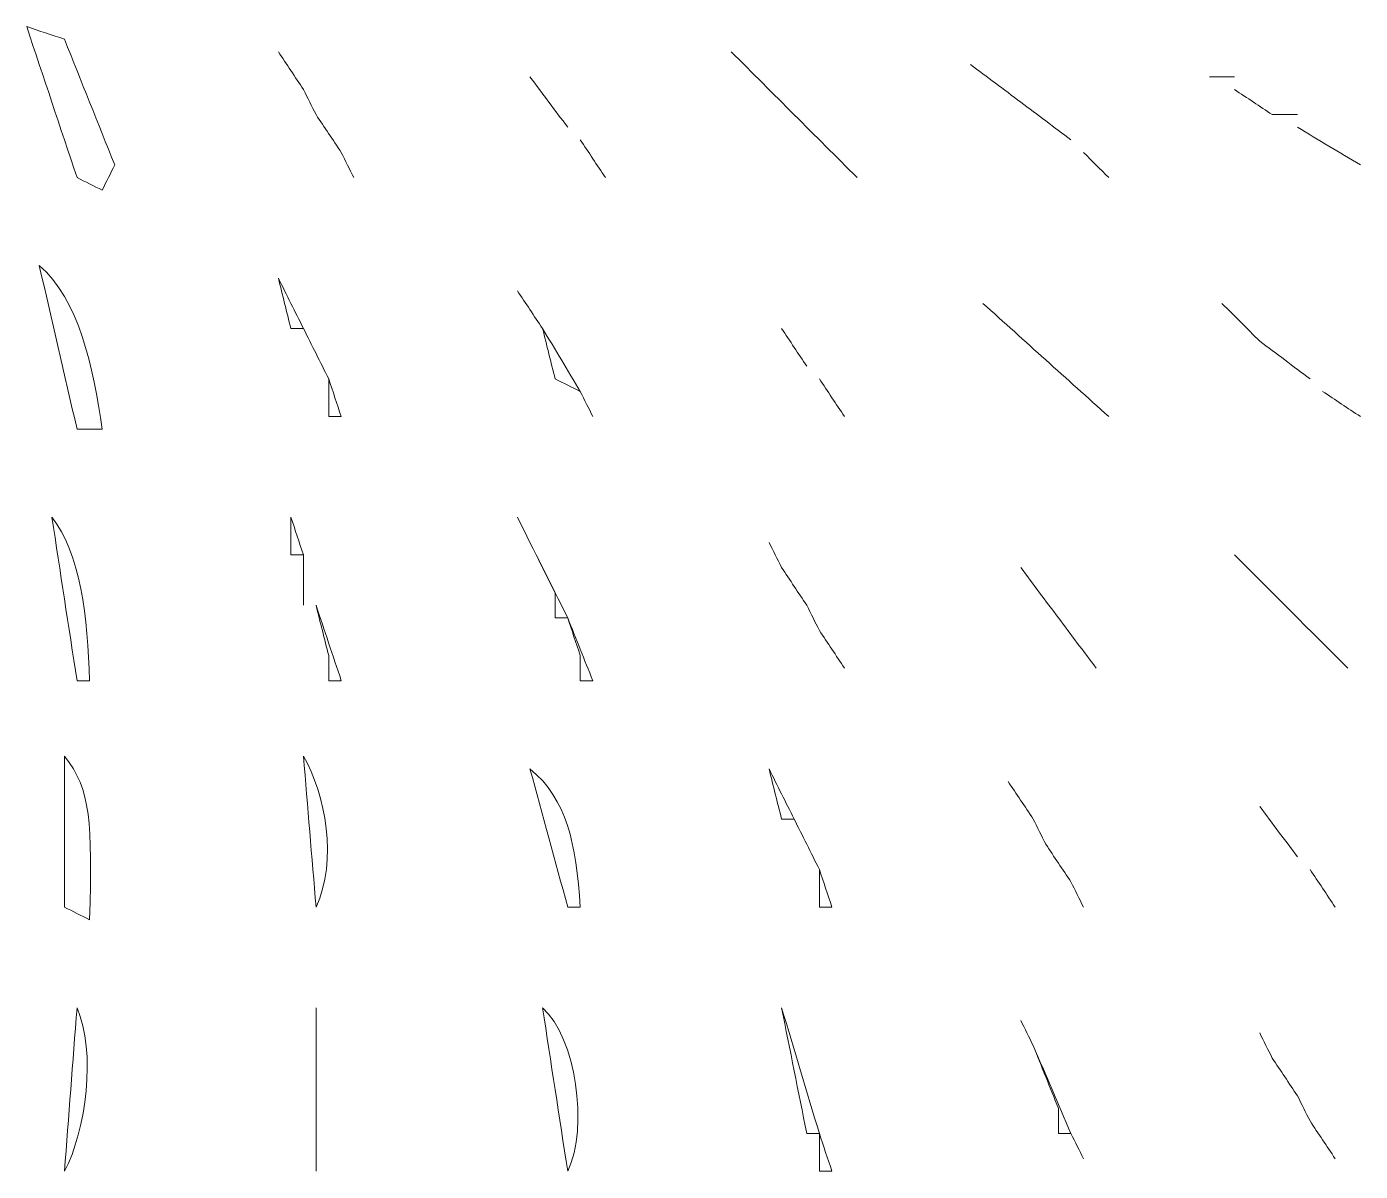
# Model space of a CAD drawing. Extents: x 69 to 542, y -750 to -43.
# Drawn here: x 435.9 to 541.9, y -670.3 to -579.3 of the extents above; entities that cross this region are included whole.
import ezdxf

# ---------------------------------------------------------------- set-up
doc = ezdxf.new("R2010")
doc.units = 0
doc.header["$MEASUREMENT"] = 0
doc.layers.add('Layer 1', color=7, linetype='Continuous', lineweight=0)

msp = doc.modelspace()

# ---------------------------------------------------------------- linework, layer by layer
at = {"layer": 'Layer 1', "color": 240, "lineweight": 18, "true_color": 0xed1c24}
for points, knots in [([(435.94, -579.33), (436.94, -579.67), (437.94, -580), (438.94, -580.33), (440.27, -583.67), (441.6, -587), (442.94, -590.33), (442.6, -591), (442.27, -591.67), (441.94, -592.33), (441.27, -592), (440.6, -591.67), (439.94, -591.33), (438.6, -587.33), (437.27, -583.33), (435.94, -579.33)], [0, 0, 0, 0, 1, 1, 1, 2, 2, 2, 3, 3, 3, 4, 4, 4, 5, 5, 5, 5]), ([(435.94, -579.33), (436.94, -579.67), (437.94, -580), (438.94, -580.33), (440.27, -583.67), (441.6, -587), (442.94, -590.33), (442.6, -591), (442.27, -591.67), (441.94, -592.33), (441.27, -592), (440.6, -591.67), (439.94, -591.33), (438.6, -587.33), (437.27, -583.33), (435.94, -579.33)], [0, 0, 0, 0, 1, 1, 1, 2, 2, 2, 3, 3, 3, 4, 4, 4, 5, 5, 5, 5]), ([(435.94, -579.33), (436.94, -579.67), (437.94, -580), (438.94, -580.33), (440.27, -583.67), (441.6, -587), (442.94, -590.33), (442.6, -591), (442.27, -591.67), (441.94, -592.33), (441.27, -592), (440.6, -591.67), (439.94, -591.33), (438.6, -587.33), (437.27, -583.33), (435.94, -579.33)], [0, 0, 0, 0, 1, 1, 1, 2, 2, 2, 3, 3, 3, 4, 4, 4, 5, 5, 5, 5]), ([(455.94, -581.33), (456.6, -582.33), (457.27, -583.33), (457.94, -584.33), (457.27, -583.33), (456.6, -582.33), (455.94, -581.33)], [0, 0, 0, 0, 1, 1, 1, 2, 2, 2, 2]), ([(455.94, -581.33), (456.6, -582.33), (457.27, -583.33), (457.94, -584.33), (457.27, -583.33), (456.6, -582.33), (455.94, -581.33)], [0, 0, 0, 0, 1, 1, 1, 2, 2, 2, 2]), ([(455.94, -581.33), (456.6, -582.33), (457.27, -583.33), (457.94, -584.33), (457.27, -583.33), (456.6, -582.33), (455.94, -581.33)], [0, 0, 0, 0, 1, 1, 1, 2, 2, 2, 2]), ([(491.94, -581.33), (495.27, -584.67), (498.6, -588), (501.94, -591.33), (498.6, -588), (495.27, -584.67), (491.94, -581.33)], [0, 0, 0, 0, 1, 1, 1, 2, 2, 2, 2]), ([(491.94, -581.33), (495.27, -584.67), (498.6, -588), (501.94, -591.33), (498.6, -588), (495.27, -584.67), (491.94, -581.33)], [0, 0, 0, 0, 1, 1, 1, 2, 2, 2, 2]), ([(491.94, -581.33), (495.27, -584.67), (498.6, -588), (501.94, -591.33), (498.6, -588), (495.27, -584.67), (491.94, -581.33)], [0, 0, 0, 0, 1, 1, 1, 2, 2, 2, 2]), ([(510.94, -582.33), (512.27, -583.33), (513.6, -584.33), (514.94, -585.33), (513.6, -584.33), (512.27, -583.33), (510.94, -582.33)], [0, 0, 0, 0, 1, 1, 1, 2, 2, 2, 2]), ([(510.94, -582.33), (512.27, -583.33), (513.6, -584.33), (514.94, -585.33), (513.6, -584.33), (512.27, -583.33), (510.94, -582.33)], [0, 0, 0, 0, 1, 1, 1, 2, 2, 2, 2]), ([(510.94, -582.33), (512.27, -583.33), (513.6, -584.33), (514.94, -585.33), (513.6, -584.33), (512.27, -583.33), (510.94, -582.33)], [0, 0, 0, 0, 1, 1, 1, 2, 2, 2, 2]), ([(475.94, -583.33), (476.94, -584.67), (477.94, -586), (478.94, -587.33), (477.94, -586), (476.94, -584.67), (475.94, -583.33)], [0, 0, 0, 0, 1, 1, 1, 2, 2, 2, 2]), ([(475.94, -583.33), (476.94, -584.67), (477.94, -586), (478.94, -587.33), (477.94, -586), (476.94, -584.67), (475.94, -583.33)], [0, 0, 0, 0, 1, 1, 1, 2, 2, 2, 2]), ([(475.94, -583.33), (476.94, -584.67), (477.94, -586), (478.94, -587.33), (477.94, -586), (476.94, -584.67), (475.94, -583.33)], [0, 0, 0, 0, 1, 1, 1, 2, 2, 2, 2]), ([(529.94, -583.33), (530.6, -583.33), (531.27, -583.33), (531.94, -583.33), (531.27, -583.33), (530.6, -583.33), (529.94, -583.33)], [0, 0, 0, 0, 1, 1, 1, 2, 2, 2, 2]), ([(529.94, -583.33), (530.6, -583.33), (531.27, -583.33), (531.94, -583.33), (531.27, -583.33), (530.6, -583.33), (529.94, -583.33)], [0, 0, 0, 0, 1, 1, 1, 2, 2, 2, 2]), ([(529.94, -583.33), (530.6, -583.33), (531.27, -583.33), (531.94, -583.33), (531.27, -583.33), (530.6, -583.33), (529.94, -583.33)], [0, 0, 0, 0, 1, 1, 1, 2, 2, 2, 2]), ([(457.94, -584.33), (458.27, -585), (458.6, -585.67), (458.94, -586.33), (458.6, -585.67), (458.27, -585), (457.94, -584.33)], [0, 0, 0, 0, 1, 1, 1, 2, 2, 2, 2]), ([(457.94, -584.33), (458.27, -585), (458.6, -585.67), (458.94, -586.33), (458.6, -585.67), (458.27, -585), (457.94, -584.33)], [0, 0, 0, 0, 1, 1, 1, 2, 2, 2, 2]), ([(457.94, -584.33), (458.27, -585), (458.6, -585.67), (458.94, -586.33), (458.6, -585.67), (458.27, -585), (457.94, -584.33)], [0, 0, 0, 0, 1, 1, 1, 2, 2, 2, 2]), ([(531.94, -584.33), (532.94, -585), (533.94, -585.67), (534.94, -586.33), (533.94, -585.67), (532.94, -585), (531.94, -584.33)], [0, 0, 0, 0, 1, 1, 1, 2, 2, 2, 2]), ([(531.94, -584.33), (532.94, -585), (533.94, -585.67), (534.94, -586.33), (533.94, -585.67), (532.94, -585), (531.94, -584.33)], [0, 0, 0, 0, 1, 1, 1, 2, 2, 2, 2]), ([(531.94, -584.33), (532.94, -585), (533.94, -585.67), (534.94, -586.33), (533.94, -585.67), (532.94, -585), (531.94, -584.33)], [0, 0, 0, 0, 1, 1, 1, 2, 2, 2, 2]), ([(514.94, -585.33), (516.27, -586.33), (517.6, -587.33), (518.94, -588.33), (517.6, -587.33), (516.27, -586.33), (514.94, -585.33)], [0, 0, 0, 0, 1, 1, 1, 2, 2, 2, 2]), ([(514.94, -585.33), (516.27, -586.33), (517.6, -587.33), (518.94, -588.33), (517.6, -587.33), (516.27, -586.33), (514.94, -585.33)], [0, 0, 0, 0, 1, 1, 1, 2, 2, 2, 2]), ([(514.94, -585.33), (516.27, -586.33), (517.6, -587.33), (518.94, -588.33), (517.6, -587.33), (516.27, -586.33), (514.94, -585.33)], [0, 0, 0, 0, 1, 1, 1, 2, 2, 2, 2]), ([(458.94, -586.33), (459.6, -587.33), (460.27, -588.33), (460.94, -589.33), (460.27, -588.33), (459.6, -587.33), (458.94, -586.33)], [0, 0, 0, 0, 1, 1, 1, 2, 2, 2, 2]), ([(458.94, -586.33), (459.6, -587.33), (460.27, -588.33), (460.94, -589.33), (460.27, -588.33), (459.6, -587.33), (458.94, -586.33)], [0, 0, 0, 0, 1, 1, 1, 2, 2, 2, 2]), ([(458.94, -586.33), (459.6, -587.33), (460.27, -588.33), (460.94, -589.33), (460.27, -588.33), (459.6, -587.33), (458.94, -586.33)], [0, 0, 0, 0, 1, 1, 1, 2, 2, 2, 2]), ([(534.94, -586.33), (535.6, -586.33), (536.27, -586.33), (536.94, -586.33), (536.27, -586.33), (535.6, -586.33), (534.94, -586.33)], [0, 0, 0, 0, 1, 1, 1, 2, 2, 2, 2]), ([(534.94, -586.33), (535.6, -586.33), (536.27, -586.33), (536.94, -586.33), (536.27, -586.33), (535.6, -586.33), (534.94, -586.33)], [0, 0, 0, 0, 1, 1, 1, 2, 2, 2, 2]), ([(534.94, -586.33), (535.6, -586.33), (536.27, -586.33), (536.94, -586.33), (536.27, -586.33), (535.6, -586.33), (534.94, -586.33)], [0, 0, 0, 0, 1, 1, 1, 2, 2, 2, 2]), ([(536.94, -587.33), (538.6, -588.33), (540.27, -589.33), (541.94, -590.33), (540.27, -589.33), (538.6, -588.33), (536.94, -587.33)], [0, 0, 0, 0, 1, 1, 1, 2, 2, 2, 2]), ([(536.94, -587.33), (538.6, -588.33), (540.27, -589.33), (541.94, -590.33), (540.27, -589.33), (538.6, -588.33), (536.94, -587.33)], [0, 0, 0, 0, 1, 1, 1, 2, 2, 2, 2]), ([(536.94, -587.33), (538.6, -588.33), (540.27, -589.33), (541.94, -590.33), (540.27, -589.33), (538.6, -588.33), (536.94, -587.33)], [0, 0, 0, 0, 1, 1, 1, 2, 2, 2, 2]), ([(460.94, -589.33), (461.27, -590), (461.6, -590.67), (461.94, -591.33), (461.6, -590.67), (461.27, -590), (460.94, -589.33)], [0, 0, 0, 0, 1, 1, 1, 2, 2, 2, 2]), ([(460.94, -589.33), (461.27, -590), (461.6, -590.67), (461.94, -591.33), (461.6, -590.67), (461.27, -590), (460.94, -589.33)], [0, 0, 0, 0, 1, 1, 1, 2, 2, 2, 2]), ([(460.94, -589.33), (461.27, -590), (461.6, -590.67), (461.94, -591.33), (461.6, -590.67), (461.27, -590), (460.94, -589.33)], [0, 0, 0, 0, 1, 1, 1, 2, 2, 2, 2]), ([(479.94, -588.33), (480.6, -589.33), (481.27, -590.33), (481.94, -591.33), (481.27, -590.33), (480.6, -589.33), (479.94, -588.33)], [0, 0, 0, 0, 1, 1, 1, 2, 2, 2, 2]), ([(479.94, -588.33), (480.6, -589.33), (481.27, -590.33), (481.94, -591.33), (481.27, -590.33), (480.6, -589.33), (479.94, -588.33)], [0, 0, 0, 0, 1, 1, 1, 2, 2, 2, 2]), ([(479.94, -588.33), (480.6, -589.33), (481.27, -590.33), (481.94, -591.33), (481.27, -590.33), (480.6, -589.33), (479.94, -588.33)], [0, 0, 0, 0, 1, 1, 1, 2, 2, 2, 2]), ([(519.94, -589.33), (520.6, -590), (521.27, -590.67), (521.94, -591.33), (521.27, -590.67), (520.6, -590), (519.94, -589.33)], [0, 0, 0, 0, 1, 1, 1, 2, 2, 2, 2]), ([(519.94, -589.33), (520.6, -590), (521.27, -590.67), (521.94, -591.33), (521.27, -590.67), (520.6, -590), (519.94, -589.33)], [0, 0, 0, 0, 1, 1, 1, 2, 2, 2, 2]), ([(519.94, -589.33), (520.6, -590), (521.27, -590.67), (521.94, -591.33), (521.27, -590.67), (520.6, -590), (519.94, -589.33)], [0, 0, 0, 0, 1, 1, 1, 2, 2, 2, 2]), ([(436.94, -598.33), (440.07, -600.98), (441.23, -606.38), (441.94, -611.33), (441.6, -611.33), (441.27, -611.33), (440.94, -611.33), (440.6, -611.33), (440.27, -611.33), (439.94, -611.33), (438.94, -607), (437.94, -602.67), (436.94, -598.33)], [0, 0, 0, 0, 1, 1, 1, 2, 2, 2, 3, 3, 3, 4, 4, 4, 4]), ([(436.94, -598.33), (440.07, -600.98), (441.23, -606.38), (441.94, -611.33), (441.6, -611.33), (441.27, -611.33), (440.94, -611.33), (440.6, -611.33), (440.27, -611.33), (439.94, -611.33), (438.94, -607), (437.94, -602.67), (436.94, -598.33)], [0, 0, 0, 0, 1, 1, 1, 2, 2, 2, 3, 3, 3, 4, 4, 4, 4]), ([(436.94, -598.33), (440.07, -600.98), (441.23, -606.38), (441.94, -611.33), (441.6, -611.33), (441.27, -611.33), (440.94, -611.33), (440.6, -611.33), (440.27, -611.33), (439.94, -611.33), (438.94, -607), (437.94, -602.67), (436.94, -598.33)], [0, 0, 0, 0, 1, 1, 1, 2, 2, 2, 3, 3, 3, 4, 4, 4, 4]), ([(455.94, -599.33), (456.6, -600.67), (457.27, -602), (457.94, -603.33), (457.6, -603.33), (457.27, -603.33), (456.94, -603.33), (456.6, -602), (456.27, -600.67), (455.94, -599.33)], [0, 0, 0, 0, 1, 1, 1, 2, 2, 2, 3, 3, 3, 3]), ([(455.94, -599.33), (456.6, -600.67), (457.27, -602), (457.94, -603.33), (457.6, -603.33), (457.27, -603.33), (456.94, -603.33), (456.6, -602), (456.27, -600.67), (455.94, -599.33)], [0, 0, 0, 0, 1, 1, 1, 2, 2, 2, 3, 3, 3, 3]), ([(455.94, -599.33), (456.6, -600.67), (457.27, -602), (457.94, -603.33), (457.6, -603.33), (457.27, -603.33), (456.94, -603.33), (456.6, -602), (456.27, -600.67), (455.94, -599.33)], [0, 0, 0, 0, 1, 1, 1, 2, 2, 2, 3, 3, 3, 3]), ([(474.94, -600.33), (475.6, -601.33), (476.27, -602.33), (476.94, -603.33), (476.27, -602.33), (475.6, -601.33), (474.94, -600.33)], [0, 0, 0, 0, 1, 1, 1, 2, 2, 2, 2]), ([(474.94, -600.33), (475.6, -601.33), (476.27, -602.33), (476.94, -603.33), (476.27, -602.33), (475.6, -601.33), (474.94, -600.33)], [0, 0, 0, 0, 1, 1, 1, 2, 2, 2, 2]), ([(474.94, -600.33), (475.6, -601.33), (476.27, -602.33), (476.94, -603.33), (476.27, -602.33), (475.6, -601.33), (474.94, -600.33)], [0, 0, 0, 0, 1, 1, 1, 2, 2, 2, 2]), ([(511.94, -601.33), (515.27, -604.33), (518.6, -607.33), (521.94, -610.33), (518.6, -607.33), (515.27, -604.33), (511.94, -601.33)], [0, 0, 0, 0, 1, 1, 1, 2, 2, 2, 2]), ([(511.94, -601.33), (515.27, -604.33), (518.6, -607.33), (521.94, -610.33), (518.6, -607.33), (515.27, -604.33), (511.94, -601.33)], [0, 0, 0, 0, 1, 1, 1, 2, 2, 2, 2]), ([(511.94, -601.33), (515.27, -604.33), (518.6, -607.33), (521.94, -610.33), (518.6, -607.33), (515.27, -604.33), (511.94, -601.33)], [0, 0, 0, 0, 1, 1, 1, 2, 2, 2, 2]), ([(530.94, -601.33), (531.94, -602.33), (532.94, -603.33), (533.94, -604.33), (532.94, -603.33), (531.94, -602.33), (530.94, -601.33)], [0, 0, 0, 0, 1, 1, 1, 2, 2, 2, 2]), ([(530.94, -601.33), (531.94, -602.33), (532.94, -603.33), (533.94, -604.33), (532.94, -603.33), (531.94, -602.33), (530.94, -601.33)], [0, 0, 0, 0, 1, 1, 1, 2, 2, 2, 2]), ([(530.94, -601.33), (531.94, -602.33), (532.94, -603.33), (533.94, -604.33), (532.94, -603.33), (531.94, -602.33), (530.94, -601.33)], [0, 0, 0, 0, 1, 1, 1, 2, 2, 2, 2]), ([(457.94, -603.33), (458.27, -604), (458.6, -604.67), (458.94, -605.33), (458.6, -604.67), (458.27, -604), (457.94, -603.33)], [0, 0, 0, 0, 1, 1, 1, 2, 2, 2, 2]), ([(457.94, -603.33), (458.27, -604), (458.6, -604.67), (458.94, -605.33), (458.6, -604.67), (458.27, -604), (457.94, -603.33)], [0, 0, 0, 0, 1, 1, 1, 2, 2, 2, 2]), ([(457.94, -603.33), (458.27, -604), (458.6, -604.67), (458.94, -605.33), (458.6, -604.67), (458.27, -604), (457.94, -603.33)], [0, 0, 0, 0, 1, 1, 1, 2, 2, 2, 2]), ([(476.94, -603.33), (477.94, -605), (478.94, -606.67), (479.94, -608.33), (479.27, -608), (478.6, -607.67), (477.94, -607.33), (477.6, -606), (477.27, -604.67), (476.94, -603.33)], [0, 0, 0, 0, 1, 1, 1, 2, 2, 2, 3, 3, 3, 3]), ([(476.94, -603.33), (477.94, -605), (478.94, -606.67), (479.94, -608.33), (479.27, -608), (478.6, -607.67), (477.94, -607.33), (477.6, -606), (477.27, -604.67), (476.94, -603.33)], [0, 0, 0, 0, 1, 1, 1, 2, 2, 2, 3, 3, 3, 3]), ([(476.94, -603.33), (477.94, -605), (478.94, -606.67), (479.94, -608.33), (479.27, -608), (478.6, -607.67), (477.94, -607.33), (477.6, -606), (477.27, -604.67), (476.94, -603.33)], [0, 0, 0, 0, 1, 1, 1, 2, 2, 2, 3, 3, 3, 3]), ([(495.94, -603.33), (496.6, -604.33), (497.27, -605.33), (497.94, -606.33), (497.27, -605.33), (496.6, -604.33), (495.94, -603.33)], [0, 0, 0, 0, 1, 1, 1, 2, 2, 2, 2]), ([(495.94, -603.33), (496.6, -604.33), (497.27, -605.33), (497.94, -606.33), (497.27, -605.33), (496.6, -604.33), (495.94, -603.33)], [0, 0, 0, 0, 1, 1, 1, 2, 2, 2, 2]), ([(495.94, -603.33), (496.6, -604.33), (497.27, -605.33), (497.94, -606.33), (497.27, -605.33), (496.6, -604.33), (495.94, -603.33)], [0, 0, 0, 0, 1, 1, 1, 2, 2, 2, 2]), ([(533.94, -604.33), (535.27, -605.33), (536.6, -606.33), (537.94, -607.33), (536.6, -606.33), (535.27, -605.33), (533.94, -604.33)], [0, 0, 0, 0, 1, 1, 1, 2, 2, 2, 2]), ([(533.94, -604.33), (535.27, -605.33), (536.6, -606.33), (537.94, -607.33), (536.6, -606.33), (535.27, -605.33), (533.94, -604.33)], [0, 0, 0, 0, 1, 1, 1, 2, 2, 2, 2]), ([(533.94, -604.33), (535.27, -605.33), (536.6, -606.33), (537.94, -607.33), (536.6, -606.33), (535.27, -605.33), (533.94, -604.33)], [0, 0, 0, 0, 1, 1, 1, 2, 2, 2, 2]), ([(458.94, -605.33), (459.27, -606), (459.6, -606.67), (459.94, -607.33), (459.6, -606.67), (459.27, -606), (458.94, -605.33)], [0, 0, 0, 0, 1, 1, 1, 2, 2, 2, 2]), ([(458.94, -605.33), (459.27, -606), (459.6, -606.67), (459.94, -607.33), (459.6, -606.67), (459.27, -606), (458.94, -605.33)], [0, 0, 0, 0, 1, 1, 1, 2, 2, 2, 2]), ([(458.94, -605.33), (459.27, -606), (459.6, -606.67), (459.94, -607.33), (459.6, -606.67), (459.27, -606), (458.94, -605.33)], [0, 0, 0, 0, 1, 1, 1, 2, 2, 2, 2]), ([(459.94, -607.33), (460.27, -608.33), (460.6, -609.33), (460.94, -610.33), (460.6, -610.33), (460.27, -610.33), (459.94, -610.33), (459.94, -609.33), (459.94, -608.33), (459.94, -607.33)], [0, 0, 0, 0, 1, 1, 1, 2, 2, 2, 3, 3, 3, 3]), ([(459.94, -607.33), (460.27, -608.33), (460.6, -609.33), (460.94, -610.33), (460.6, -610.33), (460.27, -610.33), (459.94, -610.33), (459.94, -609.33), (459.94, -608.33), (459.94, -607.33)], [0, 0, 0, 0, 1, 1, 1, 2, 2, 2, 3, 3, 3, 3]), ([(459.94, -607.33), (460.27, -608.33), (460.6, -609.33), (460.94, -610.33), (460.6, -610.33), (460.27, -610.33), (459.94, -610.33), (459.94, -609.33), (459.94, -608.33), (459.94, -607.33)], [0, 0, 0, 0, 1, 1, 1, 2, 2, 2, 3, 3, 3, 3]), ([(498.94, -607.33), (499.6, -608.33), (500.27, -609.33), (500.94, -610.33), (500.27, -609.33), (499.6, -608.33), (498.94, -607.33)], [0, 0, 0, 0, 1, 1, 1, 2, 2, 2, 2]), ([(498.94, -607.33), (499.6, -608.33), (500.27, -609.33), (500.94, -610.33), (500.27, -609.33), (499.6, -608.33), (498.94, -607.33)], [0, 0, 0, 0, 1, 1, 1, 2, 2, 2, 2]), ([(498.94, -607.33), (499.6, -608.33), (500.27, -609.33), (500.94, -610.33), (500.27, -609.33), (499.6, -608.33), (498.94, -607.33)], [0, 0, 0, 0, 1, 1, 1, 2, 2, 2, 2]), ([(479.94, -608.33), (480.27, -609), (480.6, -609.67), (480.94, -610.33), (480.6, -609.67), (480.27, -609), (479.94, -608.33)], [0, 0, 0, 0, 1, 1, 1, 2, 2, 2, 2]), ([(479.94, -608.33), (480.27, -609), (480.6, -609.67), (480.94, -610.33), (480.6, -609.67), (480.27, -609), (479.94, -608.33)], [0, 0, 0, 0, 1, 1, 1, 2, 2, 2, 2]), ([(479.94, -608.33), (480.27, -609), (480.6, -609.67), (480.94, -610.33), (480.6, -609.67), (480.27, -609), (479.94, -608.33)], [0, 0, 0, 0, 1, 1, 1, 2, 2, 2, 2]), ([(538.94, -608.33), (539.94, -609), (540.94, -609.67), (541.94, -610.33), (540.94, -609.67), (539.94, -609), (538.94, -608.33)], [0, 0, 0, 0, 1, 1, 1, 2, 2, 2, 2]), ([(538.94, -608.33), (539.94, -609), (540.94, -609.67), (541.94, -610.33), (540.94, -609.67), (539.94, -609), (538.94, -608.33)], [0, 0, 0, 0, 1, 1, 1, 2, 2, 2, 2]), ([(538.94, -608.33), (539.94, -609), (540.94, -609.67), (541.94, -610.33), (540.94, -609.67), (539.94, -609), (538.94, -608.33)], [0, 0, 0, 0, 1, 1, 1, 2, 2, 2, 2]), ([(437.94, -618.33), (440.2, -621.18), (440.79, -626.33), (440.94, -631.33), (440.6, -631.33), (440.27, -631.33), (439.94, -631.33), (439.27, -627), (438.6, -622.67), (437.94, -618.33)], [0, 0, 0, 0, 1, 1, 1, 2, 2, 2, 3, 3, 3, 3]), ([(437.94, -618.33), (440.2, -621.18), (440.79, -626.33), (440.94, -631.33), (440.6, -631.33), (440.27, -631.33), (439.94, -631.33), (439.27, -627), (438.6, -622.67), (437.94, -618.33)], [0, 0, 0, 0, 1, 1, 1, 2, 2, 2, 3, 3, 3, 3]), ([(437.94, -618.33), (440.2, -621.18), (440.79, -626.33), (440.94, -631.33), (440.6, -631.33), (440.27, -631.33), (439.94, -631.33), (439.27, -627), (438.6, -622.67), (437.94, -618.33)], [0, 0, 0, 0, 1, 1, 1, 2, 2, 2, 3, 3, 3, 3]), ([(456.94, -618.33), (457.27, -619.33), (457.6, -620.33), (457.94, -621.33), (457.6, -621.33), (457.27, -621.33), (456.94, -621.33), (456.94, -620.33), (456.94, -619.33), (456.94, -618.33)], [0, 0, 0, 0, 1, 1, 1, 2, 2, 2, 3, 3, 3, 3]), ([(456.94, -618.33), (457.27, -619.33), (457.6, -620.33), (457.94, -621.33), (457.6, -621.33), (457.27, -621.33), (456.94, -621.33), (456.94, -620.33), (456.94, -619.33), (456.94, -618.33)], [0, 0, 0, 0, 1, 1, 1, 2, 2, 2, 3, 3, 3, 3]), ([(456.94, -618.33), (457.27, -619.33), (457.6, -620.33), (457.94, -621.33), (457.6, -621.33), (457.27, -621.33), (456.94, -621.33), (456.94, -620.33), (456.94, -619.33), (456.94, -618.33)], [0, 0, 0, 0, 1, 1, 1, 2, 2, 2, 3, 3, 3, 3]), ([(474.94, -618.33), (476.27, -621), (477.6, -623.67), (478.94, -626.33), (478.6, -626.33), (478.27, -626.33), (477.94, -626.33), (477.94, -625.67), (477.94, -625), (477.94, -624.33), (476.94, -622.33), (475.94, -620.33), (474.94, -618.33)], [0, 0, 0, 0, 1, 1, 1, 2, 2, 2, 3, 3, 3, 4, 4, 4, 4]), ([(474.94, -618.33), (476.27, -621), (477.6, -623.67), (478.94, -626.33), (478.6, -626.33), (478.27, -626.33), (477.94, -626.33), (477.94, -625.67), (477.94, -625), (477.94, -624.33), (476.94, -622.33), (475.94, -620.33), (474.94, -618.33)], [0, 0, 0, 0, 1, 1, 1, 2, 2, 2, 3, 3, 3, 4, 4, 4, 4]), ([(474.94, -618.33), (476.27, -621), (477.6, -623.67), (478.94, -626.33), (478.6, -626.33), (478.27, -626.33), (477.94, -626.33), (477.94, -625.67), (477.94, -625), (477.94, -624.33), (476.94, -622.33), (475.94, -620.33), (474.94, -618.33)], [0, 0, 0, 0, 1, 1, 1, 2, 2, 2, 3, 3, 3, 4, 4, 4, 4]), ([(494.94, -620.33), (495.27, -621), (495.6, -621.67), (495.94, -622.33), (495.6, -621.67), (495.27, -621), (494.94, -620.33)], [0, 0, 0, 0, 1, 1, 1, 2, 2, 2, 2]), ([(494.94, -620.33), (495.27, -621), (495.6, -621.67), (495.94, -622.33), (495.6, -621.67), (495.27, -621), (494.94, -620.33)], [0, 0, 0, 0, 1, 1, 1, 2, 2, 2, 2]), ([(494.94, -620.33), (495.27, -621), (495.6, -621.67), (495.94, -622.33), (495.6, -621.67), (495.27, -621), (494.94, -620.33)], [0, 0, 0, 0, 1, 1, 1, 2, 2, 2, 2]), ([(457.94, -621.33), (457.94, -622.67), (457.94, -624), (457.94, -625.33), (457.94, -624), (457.94, -622.67), (457.94, -621.33)], [0, 0, 0, 0, 1, 1, 1, 2, 2, 2, 2]), ([(457.94, -621.33), (457.94, -622.67), (457.94, -624), (457.94, -625.33), (457.94, -624), (457.94, -622.67), (457.94, -621.33)], [0, 0, 0, 0, 1, 1, 1, 2, 2, 2, 2]), ([(457.94, -621.33), (457.94, -622.67), (457.94, -624), (457.94, -625.33), (457.94, -624), (457.94, -622.67), (457.94, -621.33)], [0, 0, 0, 0, 1, 1, 1, 2, 2, 2, 2]), ([(531.94, -621.33), (534.94, -624.33), (537.94, -627.33), (540.94, -630.33), (537.94, -627.33), (534.94, -624.33), (531.94, -621.33)], [0, 0, 0, 0, 1, 1, 1, 2, 2, 2, 2]), ([(531.94, -621.33), (534.94, -624.33), (537.94, -627.33), (540.94, -630.33), (537.94, -627.33), (534.94, -624.33), (531.94, -621.33)], [0, 0, 0, 0, 1, 1, 1, 2, 2, 2, 2]), ([(531.94, -621.33), (534.94, -624.33), (537.94, -627.33), (540.94, -630.33), (537.94, -627.33), (534.94, -624.33), (531.94, -621.33)], [0, 0, 0, 0, 1, 1, 1, 2, 2, 2, 2]), ([(495.94, -622.33), (496.6, -623.33), (497.27, -624.33), (497.94, -625.33), (497.27, -624.33), (496.6, -623.33), (495.94, -622.33)], [0, 0, 0, 0, 1, 1, 1, 2, 2, 2, 2]), ([(495.94, -622.33), (496.6, -623.33), (497.27, -624.33), (497.94, -625.33), (497.27, -624.33), (496.6, -623.33), (495.94, -622.33)], [0, 0, 0, 0, 1, 1, 1, 2, 2, 2, 2]), ([(495.94, -622.33), (496.6, -623.33), (497.27, -624.33), (497.94, -625.33), (497.27, -624.33), (496.6, -623.33), (495.94, -622.33)], [0, 0, 0, 0, 1, 1, 1, 2, 2, 2, 2]), ([(514.94, -622.33), (515.94, -623.67), (516.94, -625), (517.94, -626.33), (516.94, -625), (515.94, -623.67), (514.94, -622.33)], [0, 0, 0, 0, 1, 1, 1, 2, 2, 2, 2]), ([(514.94, -622.33), (515.94, -623.67), (516.94, -625), (517.94, -626.33), (516.94, -625), (515.94, -623.67), (514.94, -622.33)], [0, 0, 0, 0, 1, 1, 1, 2, 2, 2, 2]), ([(514.94, -622.33), (515.94, -623.67), (516.94, -625), (517.94, -626.33), (516.94, -625), (515.94, -623.67), (514.94, -622.33)], [0, 0, 0, 0, 1, 1, 1, 2, 2, 2, 2]), ([(458.94, -625.33), (459.6, -627.33), (460.27, -629.33), (460.94, -631.33), (460.6, -631.33), (460.27, -631.33), (459.94, -631.33), (459.94, -630.67), (459.94, -630), (459.94, -629.33), (459.6, -628), (459.27, -626.67), (458.94, -625.33)], [0, 0, 0, 0, 1, 1, 1, 2, 2, 2, 3, 3, 3, 4, 4, 4, 4]), ([(458.94, -625.33), (459.6, -627.33), (460.27, -629.33), (460.94, -631.33), (460.6, -631.33), (460.27, -631.33), (459.94, -631.33), (459.94, -630.67), (459.94, -630), (459.94, -629.33), (459.6, -628), (459.27, -626.67), (458.94, -625.33)], [0, 0, 0, 0, 1, 1, 1, 2, 2, 2, 3, 3, 3, 4, 4, 4, 4]), ([(458.94, -625.33), (459.6, -627.33), (460.27, -629.33), (460.94, -631.33), (460.6, -631.33), (460.27, -631.33), (459.94, -631.33), (459.94, -630.67), (459.94, -630), (459.94, -629.33), (459.6, -628), (459.27, -626.67), (458.94, -625.33)], [0, 0, 0, 0, 1, 1, 1, 2, 2, 2, 3, 3, 3, 4, 4, 4, 4]), ([(497.94, -625.33), (498.27, -626), (498.6, -626.67), (498.94, -627.33), (498.6, -626.67), (498.27, -626), (497.94, -625.33)], [0, 0, 0, 0, 1, 1, 1, 2, 2, 2, 2]), ([(497.94, -625.33), (498.27, -626), (498.6, -626.67), (498.94, -627.33), (498.6, -626.67), (498.27, -626), (497.94, -625.33)], [0, 0, 0, 0, 1, 1, 1, 2, 2, 2, 2]), ([(497.94, -625.33), (498.27, -626), (498.6, -626.67), (498.94, -627.33), (498.6, -626.67), (498.27, -626), (497.94, -625.33)], [0, 0, 0, 0, 1, 1, 1, 2, 2, 2, 2]), ([(478.94, -626.33), (479.6, -628), (480.27, -629.67), (480.94, -631.33), (480.6, -631.33), (480.27, -631.33), (479.94, -631.33), (479.94, -630.67), (479.94, -630), (479.94, -629.33), (479.6, -628.33), (479.27, -627.33), (478.94, -626.33)], [0, 0, 0, 0, 1, 1, 1, 2, 2, 2, 3, 3, 3, 4, 4, 4, 4]), ([(478.94, -626.33), (479.6, -628), (480.27, -629.67), (480.94, -631.33), (480.6, -631.33), (480.27, -631.33), (479.94, -631.33), (479.94, -630.67), (479.94, -630), (479.94, -629.33), (479.6, -628.33), (479.27, -627.33), (478.94, -626.33)], [0, 0, 0, 0, 1, 1, 1, 2, 2, 2, 3, 3, 3, 4, 4, 4, 4]), ([(478.94, -626.33), (479.6, -628), (480.27, -629.67), (480.94, -631.33), (480.6, -631.33), (480.27, -631.33), (479.94, -631.33), (479.94, -630.67), (479.94, -630), (479.94, -629.33), (479.6, -628.33), (479.27, -627.33), (478.94, -626.33)], [0, 0, 0, 0, 1, 1, 1, 2, 2, 2, 3, 3, 3, 4, 4, 4, 4]), ([(517.94, -626.33), (518.94, -627.67), (519.94, -629), (520.94, -630.33), (519.94, -629), (518.94, -627.67), (517.94, -626.33)], [0, 0, 0, 0, 1, 1, 1, 2, 2, 2, 2]), ([(517.94, -626.33), (518.94, -627.67), (519.94, -629), (520.94, -630.33), (519.94, -629), (518.94, -627.67), (517.94, -626.33)], [0, 0, 0, 0, 1, 1, 1, 2, 2, 2, 2]), ([(517.94, -626.33), (518.94, -627.67), (519.94, -629), (520.94, -630.33), (519.94, -629), (518.94, -627.67), (517.94, -626.33)], [0, 0, 0, 0, 1, 1, 1, 2, 2, 2, 2]), ([(498.94, -627.33), (499.6, -628.33), (500.27, -629.33), (500.94, -630.33), (500.27, -629.33), (499.6, -628.33), (498.94, -627.33)], [0, 0, 0, 0, 1, 1, 1, 2, 2, 2, 2]), ([(498.94, -627.33), (499.6, -628.33), (500.27, -629.33), (500.94, -630.33), (500.27, -629.33), (499.6, -628.33), (498.94, -627.33)], [0, 0, 0, 0, 1, 1, 1, 2, 2, 2, 2]), ([(498.94, -627.33), (499.6, -628.33), (500.27, -629.33), (500.94, -630.33), (500.27, -629.33), (499.6, -628.33), (498.94, -627.33)], [0, 0, 0, 0, 1, 1, 1, 2, 2, 2, 2]), ([(438.94, -637.33), (441.08, -640), (441.13, -642.6), (440.94, -650.33), (440.27, -650), (439.6, -649.67), (438.94, -649.33), (438.94, -645.33), (438.94, -641.33), (438.94, -637.33)], [0, 0, 0, 0, 1, 1, 1, 2, 2, 2, 3, 3, 3, 3]), ([(438.94, -637.33), (441.08, -640), (441.13, -642.6), (440.94, -650.33), (440.27, -650), (439.6, -649.67), (438.94, -649.33), (438.94, -645.33), (438.94, -641.33), (438.94, -637.33)], [0, 0, 0, 0, 1, 1, 1, 2, 2, 2, 3, 3, 3, 3]), ([(438.94, -637.33), (441.08, -640), (441.13, -642.6), (440.94, -650.33), (440.27, -650), (439.6, -649.67), (438.94, -649.33), (438.94, -645.33), (438.94, -641.33), (438.94, -637.33)], [0, 0, 0, 0, 1, 1, 1, 2, 2, 2, 3, 3, 3, 3]), ([(457.94, -637.33), (459.68, -640.34), (460.66, -645.64), (458.94, -649.33), (458.6, -645.33), (458.27, -641.33), (457.94, -637.33)], [0, 0, 0, 0, 1, 1, 1, 2, 2, 2, 2]), ([(457.94, -637.33), (459.68, -640.34), (460.66, -645.64), (458.94, -649.33), (458.6, -645.33), (458.27, -641.33), (457.94, -637.33)], [0, 0, 0, 0, 1, 1, 1, 2, 2, 2, 2]), ([(457.94, -637.33), (459.68, -640.34), (460.66, -645.64), (458.94, -649.33), (458.6, -645.33), (458.27, -641.33), (457.94, -637.33)], [0, 0, 0, 0, 1, 1, 1, 2, 2, 2, 2]), ([(475.94, -638.33), (478.91, -640.79), (479.58, -644.25), (479.94, -649.33), (479.6, -649.33), (479.27, -649.33), (478.94, -649.33), (477.94, -645.67), (476.94, -642), (475.94, -638.33)], [0, 0, 0, 0, 1, 1, 1, 2, 2, 2, 3, 3, 3, 3]), ([(475.94, -638.33), (478.91, -640.79), (479.58, -644.25), (479.94, -649.33), (479.6, -649.33), (479.27, -649.33), (478.94, -649.33), (477.94, -645.67), (476.94, -642), (475.94, -638.33)], [0, 0, 0, 0, 1, 1, 1, 2, 2, 2, 3, 3, 3, 3]), ([(475.94, -638.33), (478.91, -640.79), (479.58, -644.25), (479.94, -649.33), (479.6, -649.33), (479.27, -649.33), (478.94, -649.33), (477.94, -645.67), (476.94, -642), (475.94, -638.33)], [0, 0, 0, 0, 1, 1, 1, 2, 2, 2, 3, 3, 3, 3]), ([(494.94, -638.33), (495.6, -639.67), (496.27, -641), (496.94, -642.33), (496.6, -642.33), (496.27, -642.33), (495.94, -642.33), (495.6, -641), (495.27, -639.67), (494.94, -638.33)], [0, 0, 0, 0, 1, 1, 1, 2, 2, 2, 3, 3, 3, 3]), ([(494.94, -638.33), (495.6, -639.67), (496.27, -641), (496.94, -642.33), (496.6, -642.33), (496.27, -642.33), (495.94, -642.33), (495.6, -641), (495.27, -639.67), (494.94, -638.33)], [0, 0, 0, 0, 1, 1, 1, 2, 2, 2, 3, 3, 3, 3]), ([(494.94, -638.33), (495.6, -639.67), (496.27, -641), (496.94, -642.33), (496.6, -642.33), (496.27, -642.33), (495.94, -642.33), (495.6, -641), (495.27, -639.67), (494.94, -638.33)], [0, 0, 0, 0, 1, 1, 1, 2, 2, 2, 3, 3, 3, 3]), ([(513.94, -639.33), (514.6, -640.33), (515.27, -641.33), (515.94, -642.33), (515.27, -641.33), (514.6, -640.33), (513.94, -639.33)], [0, 0, 0, 0, 1, 1, 1, 2, 2, 2, 2]), ([(513.94, -639.33), (514.6, -640.33), (515.27, -641.33), (515.94, -642.33), (515.27, -641.33), (514.6, -640.33), (513.94, -639.33)], [0, 0, 0, 0, 1, 1, 1, 2, 2, 2, 2]), ([(513.94, -639.33), (514.6, -640.33), (515.27, -641.33), (515.94, -642.33), (515.27, -641.33), (514.6, -640.33), (513.94, -639.33)], [0, 0, 0, 0, 1, 1, 1, 2, 2, 2, 2]), ([(496.94, -642.33), (497.27, -643), (497.6, -643.67), (497.94, -644.33), (497.6, -643.67), (497.27, -643), (496.94, -642.33)], [0, 0, 0, 0, 1, 1, 1, 2, 2, 2, 2]), ([(496.94, -642.33), (497.27, -643), (497.6, -643.67), (497.94, -644.33), (497.6, -643.67), (497.27, -643), (496.94, -642.33)], [0, 0, 0, 0, 1, 1, 1, 2, 2, 2, 2]), ([(496.94, -642.33), (497.27, -643), (497.6, -643.67), (497.94, -644.33), (497.6, -643.67), (497.27, -643), (496.94, -642.33)], [0, 0, 0, 0, 1, 1, 1, 2, 2, 2, 2]), ([(515.94, -642.33), (516.27, -643), (516.6, -643.67), (516.94, -644.33), (516.6, -643.67), (516.27, -643), (515.94, -642.33)], [0, 0, 0, 0, 1, 1, 1, 2, 2, 2, 2]), ([(515.94, -642.33), (516.27, -643), (516.6, -643.67), (516.94, -644.33), (516.6, -643.67), (516.27, -643), (515.94, -642.33)], [0, 0, 0, 0, 1, 1, 1, 2, 2, 2, 2]), ([(515.94, -642.33), (516.27, -643), (516.6, -643.67), (516.94, -644.33), (516.6, -643.67), (516.27, -643), (515.94, -642.33)], [0, 0, 0, 0, 1, 1, 1, 2, 2, 2, 2]), ([(533.94, -641.33), (534.94, -642.67), (535.94, -644), (536.94, -645.33), (535.94, -644), (534.94, -642.67), (533.94, -641.33)], [0, 0, 0, 0, 1, 1, 1, 2, 2, 2, 2]), ([(533.94, -641.33), (534.94, -642.67), (535.94, -644), (536.94, -645.33), (535.94, -644), (534.94, -642.67), (533.94, -641.33)], [0, 0, 0, 0, 1, 1, 1, 2, 2, 2, 2]), ([(533.94, -641.33), (534.94, -642.67), (535.94, -644), (536.94, -645.33), (535.94, -644), (534.94, -642.67), (533.94, -641.33)], [0, 0, 0, 0, 1, 1, 1, 2, 2, 2, 2]), ([(497.94, -644.33), (498.27, -645), (498.6, -645.67), (498.94, -646.33), (498.6, -645.67), (498.27, -645), (497.94, -644.33)], [0, 0, 0, 0, 1, 1, 1, 2, 2, 2, 2]), ([(497.94, -644.33), (498.27, -645), (498.6, -645.67), (498.94, -646.33), (498.6, -645.67), (498.27, -645), (497.94, -644.33)], [0, 0, 0, 0, 1, 1, 1, 2, 2, 2, 2]), ([(497.94, -644.33), (498.27, -645), (498.6, -645.67), (498.94, -646.33), (498.6, -645.67), (498.27, -645), (497.94, -644.33)], [0, 0, 0, 0, 1, 1, 1, 2, 2, 2, 2]), ([(516.94, -644.33), (517.6, -645.33), (518.27, -646.33), (518.94, -647.33), (518.27, -646.33), (517.6, -645.33), (516.94, -644.33)], [0, 0, 0, 0, 1, 1, 1, 2, 2, 2, 2]), ([(516.94, -644.33), (517.6, -645.33), (518.27, -646.33), (518.94, -647.33), (518.27, -646.33), (517.6, -645.33), (516.94, -644.33)], [0, 0, 0, 0, 1, 1, 1, 2, 2, 2, 2]), ([(516.94, -644.33), (517.6, -645.33), (518.27, -646.33), (518.94, -647.33), (518.27, -646.33), (517.6, -645.33), (516.94, -644.33)], [0, 0, 0, 0, 1, 1, 1, 2, 2, 2, 2]), ([(498.94, -646.33), (499.27, -647.33), (499.6, -648.33), (499.94, -649.33), (499.6, -649.33), (499.27, -649.33), (498.94, -649.33), (498.94, -648.33), (498.94, -647.33), (498.94, -646.33)], [0, 0, 0, 0, 1, 1, 1, 2, 2, 2, 3, 3, 3, 3]), ([(498.94, -646.33), (499.27, -647.33), (499.6, -648.33), (499.94, -649.33), (499.6, -649.33), (499.27, -649.33), (498.94, -649.33), (498.94, -648.33), (498.94, -647.33), (498.94, -646.33)], [0, 0, 0, 0, 1, 1, 1, 2, 2, 2, 3, 3, 3, 3]), ([(498.94, -646.33), (499.27, -647.33), (499.6, -648.33), (499.94, -649.33), (499.6, -649.33), (499.27, -649.33), (498.94, -649.33), (498.94, -648.33), (498.94, -647.33), (498.94, -646.33)], [0, 0, 0, 0, 1, 1, 1, 2, 2, 2, 3, 3, 3, 3]), ([(537.94, -646.33), (538.6, -647.33), (539.27, -648.33), (539.94, -649.33), (539.27, -648.33), (538.6, -647.33), (537.94, -646.33)], [0, 0, 0, 0, 1, 1, 1, 2, 2, 2, 2]), ([(537.94, -646.33), (538.6, -647.33), (539.27, -648.33), (539.94, -649.33), (539.27, -648.33), (538.6, -647.33), (537.94, -646.33)], [0, 0, 0, 0, 1, 1, 1, 2, 2, 2, 2]), ([(537.94, -646.33), (538.6, -647.33), (539.27, -648.33), (539.94, -649.33), (539.27, -648.33), (538.6, -647.33), (537.94, -646.33)], [0, 0, 0, 0, 1, 1, 1, 2, 2, 2, 2]), ([(518.94, -647.33), (519.27, -648), (519.6, -648.67), (519.94, -649.33), (519.6, -648.67), (519.27, -648), (518.94, -647.33)], [0, 0, 0, 0, 1, 1, 1, 2, 2, 2, 2]), ([(518.94, -647.33), (519.27, -648), (519.6, -648.67), (519.94, -649.33), (519.6, -648.67), (519.27, -648), (518.94, -647.33)], [0, 0, 0, 0, 1, 1, 1, 2, 2, 2, 2]), ([(518.94, -647.33), (519.27, -648), (519.6, -648.67), (519.94, -649.33), (519.6, -648.67), (519.27, -648), (518.94, -647.33)], [0, 0, 0, 0, 1, 1, 1, 2, 2, 2, 2]), ([(439.94, -657.33), (441.48, -660.83), (440.66, -667.09), (438.94, -670.33), (439.27, -666), (439.6, -661.67), (439.94, -657.33)], [0, 0, 0, 0, 1, 1, 1, 2, 2, 2, 2]), ([(439.94, -657.33), (441.48, -660.83), (440.66, -667.09), (438.94, -670.33), (439.27, -666), (439.6, -661.67), (439.94, -657.33)], [0, 0, 0, 0, 1, 1, 1, 2, 2, 2, 2]), ([(439.94, -657.33), (441.48, -660.83), (440.66, -667.09), (438.94, -670.33), (439.27, -666), (439.6, -661.67), (439.94, -657.33)], [0, 0, 0, 0, 1, 1, 1, 2, 2, 2, 2]), ([(458.94, -657.33), (458.94, -661.67), (458.94, -666), (458.94, -670.33), (458.94, -666), (458.94, -661.67), (458.94, -657.33)], [0, 0, 0, 0, 1, 1, 1, 2, 2, 2, 2]), ([(458.94, -657.33), (458.94, -661.67), (458.94, -666), (458.94, -670.33), (458.94, -666), (458.94, -661.67), (458.94, -657.33)], [0, 0, 0, 0, 1, 1, 1, 2, 2, 2, 2]), ([(458.94, -657.33), (458.94, -661.67), (458.94, -666), (458.94, -670.33), (458.94, -666), (458.94, -661.67), (458.94, -657.33)], [0, 0, 0, 0, 1, 1, 1, 2, 2, 2, 2]), ([(476.94, -657.33), (479.58, -659.71), (480.62, -666.79), (478.94, -670.33), (478.27, -666), (477.6, -661.67), (476.94, -657.33)], [0, 0, 0, 0, 1, 1, 1, 2, 2, 2, 2]), ([(476.94, -657.33), (479.58, -659.71), (480.62, -666.79), (478.94, -670.33), (478.27, -666), (477.6, -661.67), (476.94, -657.33)], [0, 0, 0, 0, 1, 1, 1, 2, 2, 2, 2]), ([(476.94, -657.33), (479.58, -659.71), (480.62, -666.79), (478.94, -670.33), (478.27, -666), (477.6, -661.67), (476.94, -657.33)], [0, 0, 0, 0, 1, 1, 1, 2, 2, 2, 2]), ([(495.94, -657.33), (496.94, -660.67), (497.94, -664), (498.94, -667.33), (498.6, -667.33), (498.27, -667.33), (497.94, -667.33), (497.27, -664), (496.6, -660.67), (495.94, -657.33)], [0, 0, 0, 0, 1, 1, 1, 2, 2, 2, 3, 3, 3, 3]), ([(495.94, -657.33), (496.94, -660.67), (497.94, -664), (498.94, -667.33), (498.6, -667.33), (498.27, -667.33), (497.94, -667.33), (497.27, -664), (496.6, -660.67), (495.94, -657.33)], [0, 0, 0, 0, 1, 1, 1, 2, 2, 2, 3, 3, 3, 3]), ([(495.94, -657.33), (496.94, -660.67), (497.94, -664), (498.94, -667.33), (498.6, -667.33), (498.27, -667.33), (497.94, -667.33), (497.27, -664), (496.6, -660.67), (495.94, -657.33)], [0, 0, 0, 0, 1, 1, 1, 2, 2, 2, 3, 3, 3, 3]), ([(514.94, -658.33), (515.27, -659), (515.6, -659.67), (515.94, -660.33), (515.6, -659.67), (515.27, -659), (514.94, -658.33)], [0, 0, 0, 0, 1, 1, 1, 2, 2, 2, 2]), ([(514.94, -658.33), (515.27, -659), (515.6, -659.67), (515.94, -660.33), (515.6, -659.67), (515.27, -659), (514.94, -658.33)], [0, 0, 0, 0, 1, 1, 1, 2, 2, 2, 2]), ([(514.94, -658.33), (515.27, -659), (515.6, -659.67), (515.94, -660.33), (515.6, -659.67), (515.27, -659), (514.94, -658.33)], [0, 0, 0, 0, 1, 1, 1, 2, 2, 2, 2]), ([(515.94, -660.33), (516.94, -662.67), (517.94, -665), (518.94, -667.33), (518.6, -667.33), (518.27, -667.33), (517.94, -667.33), (517.94, -666.67), (517.94, -666), (517.94, -665.33), (517.27, -663.67), (516.6, -662), (515.94, -660.33)], [0, 0, 0, 0, 1, 1, 1, 2, 2, 2, 3, 3, 3, 4, 4, 4, 4]), ([(515.94, -660.33), (516.94, -662.67), (517.94, -665), (518.94, -667.33), (518.6, -667.33), (518.27, -667.33), (517.94, -667.33), (517.94, -666.67), (517.94, -666), (517.94, -665.33), (517.27, -663.67), (516.6, -662), (515.94, -660.33)], [0, 0, 0, 0, 1, 1, 1, 2, 2, 2, 3, 3, 3, 4, 4, 4, 4]), ([(515.94, -660.33), (516.94, -662.67), (517.94, -665), (518.94, -667.33), (518.6, -667.33), (518.27, -667.33), (517.94, -667.33), (517.94, -666.67), (517.94, -666), (517.94, -665.33), (517.27, -663.67), (516.6, -662), (515.94, -660.33)], [0, 0, 0, 0, 1, 1, 1, 2, 2, 2, 3, 3, 3, 4, 4, 4, 4]), ([(533.94, -659.33), (534.27, -660), (534.6, -660.67), (534.94, -661.33), (534.6, -660.67), (534.27, -660), (533.94, -659.33)], [0, 0, 0, 0, 1, 1, 1, 2, 2, 2, 2]), ([(533.94, -659.33), (534.27, -660), (534.6, -660.67), (534.94, -661.33), (534.6, -660.67), (534.27, -660), (533.94, -659.33)], [0, 0, 0, 0, 1, 1, 1, 2, 2, 2, 2]), ([(533.94, -659.33), (534.27, -660), (534.6, -660.67), (534.94, -661.33), (534.6, -660.67), (534.27, -660), (533.94, -659.33)], [0, 0, 0, 0, 1, 1, 1, 2, 2, 2, 2]), ([(534.94, -661.33), (535.6, -662.33), (536.27, -663.33), (536.94, -664.33), (536.27, -663.33), (535.6, -662.33), (534.94, -661.33)], [0, 0, 0, 0, 1, 1, 1, 2, 2, 2, 2]), ([(534.94, -661.33), (535.6, -662.33), (536.27, -663.33), (536.94, -664.33), (536.27, -663.33), (535.6, -662.33), (534.94, -661.33)], [0, 0, 0, 0, 1, 1, 1, 2, 2, 2, 2]), ([(534.94, -661.33), (535.6, -662.33), (536.27, -663.33), (536.94, -664.33), (536.27, -663.33), (535.6, -662.33), (534.94, -661.33)], [0, 0, 0, 0, 1, 1, 1, 2, 2, 2, 2]), ([(536.94, -664.33), (537.27, -665), (537.6, -665.67), (537.94, -666.33), (537.6, -665.67), (537.27, -665), (536.94, -664.33)], [0, 0, 0, 0, 1, 1, 1, 2, 2, 2, 2]), ([(536.94, -664.33), (537.27, -665), (537.6, -665.67), (537.94, -666.33), (537.6, -665.67), (537.27, -665), (536.94, -664.33)], [0, 0, 0, 0, 1, 1, 1, 2, 2, 2, 2]), ([(536.94, -664.33), (537.27, -665), (537.6, -665.67), (537.94, -666.33), (537.6, -665.67), (537.27, -665), (536.94, -664.33)], [0, 0, 0, 0, 1, 1, 1, 2, 2, 2, 2]), ([(537.94, -666.33), (538.6, -667.33), (539.27, -668.33), (539.94, -669.33), (539.27, -668.33), (538.6, -667.33), (537.94, -666.33)], [0, 0, 0, 0, 1, 1, 1, 2, 2, 2, 2]), ([(537.94, -666.33), (538.6, -667.33), (539.27, -668.33), (539.94, -669.33), (539.27, -668.33), (538.6, -667.33), (537.94, -666.33)], [0, 0, 0, 0, 1, 1, 1, 2, 2, 2, 2]), ([(537.94, -666.33), (538.6, -667.33), (539.27, -668.33), (539.94, -669.33), (539.27, -668.33), (538.6, -667.33), (537.94, -666.33)], [0, 0, 0, 0, 1, 1, 1, 2, 2, 2, 2]), ([(498.94, -667.33), (499.27, -668.33), (499.6, -669.33), (499.94, -670.33), (499.6, -670.33), (499.27, -670.33), (498.94, -670.33), (498.94, -669.33), (498.94, -668.33), (498.94, -667.33)], [0, 0, 0, 0, 1, 1, 1, 2, 2, 2, 3, 3, 3, 3]), ([(498.94, -667.33), (499.27, -668.33), (499.6, -669.33), (499.94, -670.33), (499.6, -670.33), (499.27, -670.33), (498.94, -670.33), (498.94, -669.33), (498.94, -668.33), (498.94, -667.33)], [0, 0, 0, 0, 1, 1, 1, 2, 2, 2, 3, 3, 3, 3]), ([(498.94, -667.33), (499.27, -668.33), (499.6, -669.33), (499.94, -670.33), (499.6, -670.33), (499.27, -670.33), (498.94, -670.33), (498.94, -669.33), (498.94, -668.33), (498.94, -667.33)], [0, 0, 0, 0, 1, 1, 1, 2, 2, 2, 3, 3, 3, 3]), ([(518.94, -667.33), (519.27, -668), (519.6, -668.67), (519.94, -669.33), (519.6, -668.67), (519.27, -668), (518.94, -667.33)], [0, 0, 0, 0, 1, 1, 1, 2, 2, 2, 2]), ([(518.94, -667.33), (519.27, -668), (519.6, -668.67), (519.94, -669.33), (519.6, -668.67), (519.27, -668), (518.94, -667.33)], [0, 0, 0, 0, 1, 1, 1, 2, 2, 2, 2]), ([(518.94, -667.33), (519.27, -668), (519.6, -668.67), (519.94, -669.33), (519.6, -668.67), (519.27, -668), (518.94, -667.33)], [0, 0, 0, 0, 1, 1, 1, 2, 2, 2, 2])]:
    msp.add_open_spline(points, degree=3, knots=knots, dxfattribs=at)

doc.saveas('drawing.dxf')
